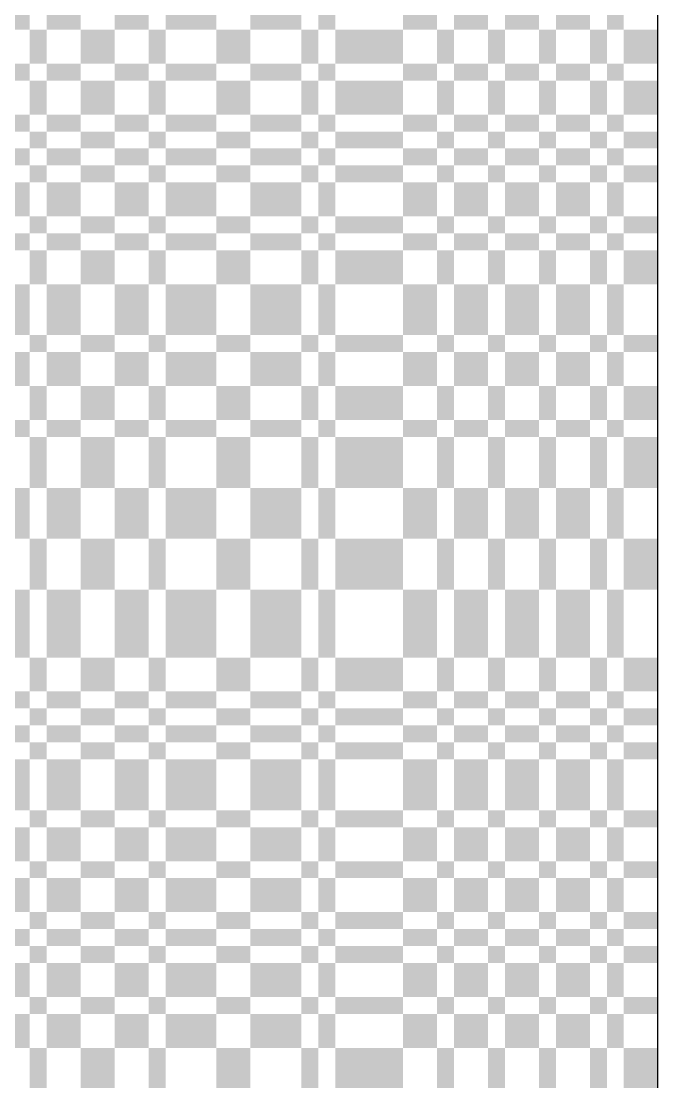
# Model space of a CAD drawing. Extents: x 0 to 10, y 0 to 10.
# Drawn here: x 8.25 to 9, y 2.5 to 3.75 of the extents above; entities that cross this region are included whole.
import ezdxf

# ---------------------------------------------------------------- set-up
doc = ezdxf.new("R2010")
doc.units = 0
doc.header["$MEASUREMENT"] = 0
doc.layers.add('CHROME', color=7, linetype='Continuous')
doc.layers.add('OUTLINE', color=7, linetype='Continuous')

msp = doc.modelspace()

# ---------------------------------------------------------------- linework, layer by layer
at = {"layer": 'CHROME'}
for points in [[(8.24, 3.74), (8.26, 3.74), (8.24, 3.76), (8.26, 3.76)], [(8.28, 3.74), (8.32, 3.74), (8.28, 3.76), (8.32, 3.76)], [(8.36, 3.74), (8.4, 3.74), (8.36, 3.76), (8.4, 3.76)], [(8.42, 3.74), (8.48, 3.74), (8.42, 3.76), (8.48, 3.76)], [(8.52, 3.74), (8.58, 3.74), (8.52, 3.76), (8.58, 3.76)], [(8.6, 3.74), (8.62, 3.74), (8.6, 3.76), (8.62, 3.76)], [(8.7, 3.74), (8.74, 3.74), (8.7, 3.76), (8.74, 3.76)], [(8.76, 3.74), (8.8, 3.74), (8.76, 3.76), (8.8, 3.76)], [(8.82, 3.74), (8.86, 3.74), (8.82, 3.76), (8.86, 3.76)], [(8.88, 3.74), (8.92, 3.74), (8.88, 3.76), (8.92, 3.76)], [(8.94, 3.74), (8.96, 3.74), (8.94, 3.76), (8.96, 3.76)], [(8.26, 3.7), (8.28, 3.7), (8.26, 3.74), (8.28, 3.74)], [(8.32, 3.7), (8.36, 3.7), (8.32, 3.74), (8.36, 3.74)], [(8.4, 3.7), (8.42, 3.7), (8.4, 3.74), (8.42, 3.74)], [(8.48, 3.7), (8.52, 3.7), (8.48, 3.74), (8.52, 3.74)], [(8.58, 3.7), (8.6, 3.7), (8.58, 3.74), (8.6, 3.74)], [(8.62, 3.7), (8.7, 3.7), (8.62, 3.74), (8.7, 3.74)], [(8.74, 3.7), (8.76, 3.7), (8.74, 3.74), (8.76, 3.74)], [(8.8, 3.7), (8.82, 3.7), (8.8, 3.74), (8.82, 3.74)], [(8.86, 3.7), (8.88, 3.7), (8.86, 3.74), (8.88, 3.74)], [(8.92, 3.7), (8.94, 3.7), (8.92, 3.74), (8.94, 3.74)], [(8.96, 3.7), (9, 3.7), (8.96, 3.74), (9, 3.74)], [(8.24, 3.68), (8.26, 3.68), (8.24, 3.7), (8.26, 3.7)], [(8.28, 3.68), (8.32, 3.68), (8.28, 3.7), (8.32, 3.7)], [(8.36, 3.68), (8.4, 3.68), (8.36, 3.7), (8.4, 3.7)], [(8.42, 3.68), (8.48, 3.68), (8.42, 3.7), (8.48, 3.7)], [(8.52, 3.68), (8.58, 3.68), (8.52, 3.7), (8.58, 3.7)], [(8.6, 3.68), (8.62, 3.68), (8.6, 3.7), (8.62, 3.7)], [(8.7, 3.68), (8.74, 3.68), (8.7, 3.7), (8.74, 3.7)], [(8.76, 3.68), (8.8, 3.68), (8.76, 3.7), (8.8, 3.7)], [(8.82, 3.68), (8.86, 3.68), (8.82, 3.7), (8.86, 3.7)], [(8.88, 3.68), (8.92, 3.68), (8.88, 3.7), (8.92, 3.7)], [(8.94, 3.68), (8.96, 3.68), (8.94, 3.7), (8.96, 3.7)], [(8.26, 3.64), (8.28, 3.64), (8.26, 3.68), (8.28, 3.68)], [(8.32, 3.64), (8.36, 3.64), (8.32, 3.68), (8.36, 3.68)], [(8.4, 3.64), (8.42, 3.64), (8.4, 3.68), (8.42, 3.68)], [(8.48, 3.64), (8.52, 3.64), (8.48, 3.68), (8.52, 3.68)], [(8.58, 3.64), (8.6, 3.64), (8.58, 3.68), (8.6, 3.68)], [(8.62, 3.64), (8.7, 3.64), (8.62, 3.68), (8.7, 3.68)], [(8.74, 3.64), (8.76, 3.64), (8.74, 3.68), (8.76, 3.68)], [(8.8, 3.64), (8.82, 3.64), (8.8, 3.68), (8.82, 3.68)], [(8.86, 3.64), (8.88, 3.64), (8.86, 3.68), (8.88, 3.68)], [(8.92, 3.64), (8.94, 3.64), (8.92, 3.68), (8.94, 3.68)], [(8.96, 3.64), (9, 3.64), (8.96, 3.68), (9, 3.68)], [(8.24, 3.62), (8.26, 3.62), (8.24, 3.64), (8.26, 3.64)], [(8.28, 3.62), (8.32, 3.62), (8.28, 3.64), (8.32, 3.64)], [(8.36, 3.62), (8.4, 3.62), (8.36, 3.64), (8.4, 3.64)], [(8.42, 3.62), (8.48, 3.62), (8.42, 3.64), (8.48, 3.64)], [(8.52, 3.62), (8.58, 3.62), (8.52, 3.64), (8.58, 3.64)], [(8.6, 3.62), (8.62, 3.62), (8.6, 3.64), (8.62, 3.64)], [(8.7, 3.62), (8.74, 3.62), (8.7, 3.64), (8.74, 3.64)], [(8.76, 3.62), (8.8, 3.62), (8.76, 3.64), (8.8, 3.64)], [(8.82, 3.62), (8.86, 3.62), (8.82, 3.64), (8.86, 3.64)], [(8.88, 3.62), (8.92, 3.62), (8.88, 3.64), (8.92, 3.64)], [(8.94, 3.62), (8.96, 3.62), (8.94, 3.64), (8.96, 3.64)], [(8.26, 3.6), (8.28, 3.6), (8.26, 3.62), (8.28, 3.62)], [(8.32, 3.6), (8.36, 3.6), (8.32, 3.62), (8.36, 3.62)], [(8.4, 3.6), (8.42, 3.6), (8.4, 3.62), (8.42, 3.62)], [(8.48, 3.6), (8.52, 3.6), (8.48, 3.62), (8.52, 3.62)], [(8.58, 3.6), (8.6, 3.6), (8.58, 3.62), (8.6, 3.62)], [(8.62, 3.6), (8.7, 3.6), (8.62, 3.62), (8.7, 3.62)], [(8.74, 3.6), (8.76, 3.6), (8.74, 3.62), (8.76, 3.62)], [(8.8, 3.6), (8.82, 3.6), (8.8, 3.62), (8.82, 3.62)], [(8.86, 3.6), (8.88, 3.6), (8.86, 3.62), (8.88, 3.62)], [(8.92, 3.6), (8.94, 3.6), (8.92, 3.62), (8.94, 3.62)], [(8.96, 3.6), (9, 3.6), (8.96, 3.62), (9, 3.62)], [(8.24, 3.58), (8.26, 3.58), (8.24, 3.6), (8.26, 3.6)], [(8.28, 3.58), (8.32, 3.58), (8.28, 3.6), (8.32, 3.6)], [(8.36, 3.58), (8.4, 3.58), (8.36, 3.6), (8.4, 3.6)], [(8.42, 3.58), (8.48, 3.58), (8.42, 3.6), (8.48, 3.6)], [(8.52, 3.58), (8.58, 3.58), (8.52, 3.6), (8.58, 3.6)], [(8.6, 3.58), (8.62, 3.58), (8.6, 3.6), (8.62, 3.6)], [(8.7, 3.58), (8.74, 3.58), (8.7, 3.6), (8.74, 3.6)], [(8.76, 3.58), (8.8, 3.58), (8.76, 3.6), (8.8, 3.6)], [(8.82, 3.58), (8.86, 3.58), (8.82, 3.6), (8.86, 3.6)], [(8.88, 3.58), (8.92, 3.58), (8.88, 3.6), (8.92, 3.6)], [(8.94, 3.58), (8.96, 3.58), (8.94, 3.6), (8.96, 3.6)], [(8.26, 3.56), (8.28, 3.56), (8.26, 3.58), (8.28, 3.58)], [(8.32, 3.56), (8.36, 3.56), (8.32, 3.58), (8.36, 3.58)], [(8.4, 3.56), (8.42, 3.56), (8.4, 3.58), (8.42, 3.58)], [(8.48, 3.56), (8.52, 3.56), (8.48, 3.58), (8.52, 3.58)], [(8.58, 3.56), (8.6, 3.56), (8.58, 3.58), (8.6, 3.58)], [(8.62, 3.56), (8.7, 3.56), (8.62, 3.58), (8.7, 3.58)], [(8.74, 3.56), (8.76, 3.56), (8.74, 3.58), (8.76, 3.58)], [(8.8, 3.56), (8.82, 3.56), (8.8, 3.58), (8.82, 3.58)], [(8.86, 3.56), (8.88, 3.56), (8.86, 3.58), (8.88, 3.58)], [(8.92, 3.56), (8.94, 3.56), (8.92, 3.58), (8.94, 3.58)], [(8.96, 3.56), (9, 3.56), (8.96, 3.58), (9, 3.58)], [(8.24, 3.52), (8.26, 3.52), (8.24, 3.56), (8.26, 3.56)], [(8.28, 3.52), (8.32, 3.52), (8.28, 3.56), (8.32, 3.56)], [(8.36, 3.52), (8.4, 3.52), (8.36, 3.56), (8.4, 3.56)], [(8.42, 3.52), (8.48, 3.52), (8.42, 3.56), (8.48, 3.56)], [(8.52, 3.52), (8.58, 3.52), (8.52, 3.56), (8.58, 3.56)], [(8.6, 3.52), (8.62, 3.52), (8.6, 3.56), (8.62, 3.56)], [(8.7, 3.52), (8.74, 3.52), (8.7, 3.56), (8.74, 3.56)], [(8.76, 3.52), (8.8, 3.52), (8.76, 3.56), (8.8, 3.56)], [(8.82, 3.52), (8.86, 3.52), (8.82, 3.56), (8.86, 3.56)], [(8.88, 3.52), (8.92, 3.52), (8.88, 3.56), (8.92, 3.56)], [(8.94, 3.52), (8.96, 3.52), (8.94, 3.56), (8.96, 3.56)], [(8.26, 3.5), (8.28, 3.5), (8.26, 3.52), (8.28, 3.52)], [(8.32, 3.5), (8.36, 3.5), (8.32, 3.52), (8.36, 3.52)], [(8.4, 3.5), (8.42, 3.5), (8.4, 3.52), (8.42, 3.52)], [(8.48, 3.5), (8.52, 3.5), (8.48, 3.52), (8.52, 3.52)], [(8.58, 3.5), (8.6, 3.5), (8.58, 3.52), (8.6, 3.52)], [(8.62, 3.5), (8.7, 3.5), (8.62, 3.52), (8.7, 3.52)], [(8.74, 3.5), (8.76, 3.5), (8.74, 3.52), (8.76, 3.52)], [(8.8, 3.5), (8.82, 3.5), (8.8, 3.52), (8.82, 3.52)], [(8.86, 3.5), (8.88, 3.5), (8.86, 3.52), (8.88, 3.52)], [(8.92, 3.5), (8.94, 3.5), (8.92, 3.52), (8.94, 3.52)], [(8.96, 3.5), (9, 3.5), (8.96, 3.52), (9, 3.52)], [(8.24, 3.48), (8.26, 3.48), (8.24, 3.5), (8.26, 3.5)], [(8.28, 3.48), (8.32, 3.48), (8.28, 3.5), (8.32, 3.5)], [(8.36, 3.48), (8.4, 3.48), (8.36, 3.5), (8.4, 3.5)], [(8.42, 3.48), (8.48, 3.48), (8.42, 3.5), (8.48, 3.5)], [(8.52, 3.48), (8.58, 3.48), (8.52, 3.5), (8.58, 3.5)], [(8.6, 3.48), (8.62, 3.48), (8.6, 3.5), (8.62, 3.5)], [(8.7, 3.48), (8.74, 3.48), (8.7, 3.5), (8.74, 3.5)], [(8.76, 3.48), (8.8, 3.48), (8.76, 3.5), (8.8, 3.5)], [(8.82, 3.48), (8.86, 3.48), (8.82, 3.5), (8.86, 3.5)], [(8.88, 3.48), (8.92, 3.48), (8.88, 3.5), (8.92, 3.5)], [(8.94, 3.48), (8.96, 3.48), (8.94, 3.5), (8.96, 3.5)], [(8.26, 3.44), (8.28, 3.44), (8.26, 3.48), (8.28, 3.48)], [(8.32, 3.44), (8.36, 3.44), (8.32, 3.48), (8.36, 3.48)], [(8.4, 3.44), (8.42, 3.44), (8.4, 3.48), (8.42, 3.48)], [(8.48, 3.44), (8.52, 3.44), (8.48, 3.48), (8.52, 3.48)], [(8.58, 3.44), (8.6, 3.44), (8.58, 3.48), (8.6, 3.48)], [(8.62, 3.44), (8.7, 3.44), (8.62, 3.48), (8.7, 3.48)], [(8.74, 3.44), (8.76, 3.44), (8.74, 3.48), (8.76, 3.48)], [(8.8, 3.44), (8.82, 3.44), (8.8, 3.48), (8.82, 3.48)], [(8.86, 3.44), (8.88, 3.44), (8.86, 3.48), (8.88, 3.48)], [(8.92, 3.44), (8.94, 3.44), (8.92, 3.48), (8.94, 3.48)], [(8.96, 3.44), (9, 3.44), (8.96, 3.48), (9, 3.48)], [(8.24, 3.38), (8.26, 3.38), (8.24, 3.44), (8.26, 3.44)], [(8.28, 3.38), (8.32, 3.38), (8.28, 3.44), (8.32, 3.44)], [(8.36, 3.38), (8.4, 3.38), (8.36, 3.44), (8.4, 3.44)], [(8.42, 3.38), (8.48, 3.38), (8.42, 3.44), (8.48, 3.44)], [(8.52, 3.38), (8.58, 3.38), (8.52, 3.44), (8.58, 3.44)], [(8.6, 3.38), (8.62, 3.38), (8.6, 3.44), (8.62, 3.44)], [(8.7, 3.38), (8.74, 3.38), (8.7, 3.44), (8.74, 3.44)], [(8.76, 3.38), (8.8, 3.38), (8.76, 3.44), (8.8, 3.44)], [(8.82, 3.38), (8.86, 3.38), (8.82, 3.44), (8.86, 3.44)], [(8.88, 3.38), (8.92, 3.38), (8.88, 3.44), (8.92, 3.44)], [(8.94, 3.38), (8.96, 3.38), (8.94, 3.44), (8.96, 3.44)], [(8.26, 3.36), (8.28, 3.36), (8.26, 3.38), (8.28, 3.38)], [(8.32, 3.36), (8.36, 3.36), (8.32, 3.38), (8.36, 3.38)], [(8.4, 3.36), (8.42, 3.36), (8.4, 3.38), (8.42, 3.38)], [(8.48, 3.36), (8.52, 3.36), (8.48, 3.38), (8.52, 3.38)], [(8.58, 3.36), (8.6, 3.36), (8.58, 3.38), (8.6, 3.38)], [(8.62, 3.36), (8.7, 3.36), (8.62, 3.38), (8.7, 3.38)], [(8.74, 3.36), (8.76, 3.36), (8.74, 3.38), (8.76, 3.38)], [(8.8, 3.36), (8.82, 3.36), (8.8, 3.38), (8.82, 3.38)], [(8.86, 3.36), (8.88, 3.36), (8.86, 3.38), (8.88, 3.38)], [(8.92, 3.36), (8.94, 3.36), (8.92, 3.38), (8.94, 3.38)], [(8.96, 3.36), (9, 3.36), (8.96, 3.38), (9, 3.38)], [(8.24, 3.32), (8.26, 3.32), (8.24, 3.36), (8.26, 3.36)], [(8.28, 3.32), (8.32, 3.32), (8.28, 3.36), (8.32, 3.36)], [(8.36, 3.32), (8.4, 3.32), (8.36, 3.36), (8.4, 3.36)], [(8.42, 3.32), (8.48, 3.32), (8.42, 3.36), (8.48, 3.36)], [(8.52, 3.32), (8.58, 3.32), (8.52, 3.36), (8.58, 3.36)], [(8.6, 3.32), (8.62, 3.32), (8.6, 3.36), (8.62, 3.36)], [(8.7, 3.32), (8.74, 3.32), (8.7, 3.36), (8.74, 3.36)], [(8.76, 3.32), (8.8, 3.32), (8.76, 3.36), (8.8, 3.36)], [(8.82, 3.32), (8.86, 3.32), (8.82, 3.36), (8.86, 3.36)], [(8.88, 3.32), (8.92, 3.32), (8.88, 3.36), (8.92, 3.36)], [(8.94, 3.32), (8.96, 3.32), (8.94, 3.36), (8.96, 3.36)], [(8.26, 3.28), (8.28, 3.28), (8.26, 3.32), (8.28, 3.32)], [(8.32, 3.28), (8.36, 3.28), (8.32, 3.32), (8.36, 3.32)], [(8.4, 3.28), (8.42, 3.28), (8.4, 3.32), (8.42, 3.32)], [(8.48, 3.28), (8.52, 3.28), (8.48, 3.32), (8.52, 3.32)], [(8.58, 3.28), (8.6, 3.28), (8.58, 3.32), (8.6, 3.32)], [(8.62, 3.28), (8.7, 3.28), (8.62, 3.32), (8.7, 3.32)], [(8.74, 3.28), (8.76, 3.28), (8.74, 3.32), (8.76, 3.32)], [(8.8, 3.28), (8.82, 3.28), (8.8, 3.32), (8.82, 3.32)], [(8.86, 3.28), (8.88, 3.28), (8.86, 3.32), (8.88, 3.32)], [(8.92, 3.28), (8.94, 3.28), (8.92, 3.32), (8.94, 3.32)], [(8.96, 3.28), (9, 3.28), (8.96, 3.32), (9, 3.32)], [(8.24, 3.26), (8.26, 3.26), (8.24, 3.28), (8.26, 3.28)], [(8.28, 3.26), (8.32, 3.26), (8.28, 3.28), (8.32, 3.28)], [(8.36, 3.26), (8.4, 3.26), (8.36, 3.28), (8.4, 3.28)], [(8.42, 3.26), (8.48, 3.26), (8.42, 3.28), (8.48, 3.28)], [(8.52, 3.26), (8.58, 3.26), (8.52, 3.28), (8.58, 3.28)], [(8.6, 3.26), (8.62, 3.26), (8.6, 3.28), (8.62, 3.28)], [(8.7, 3.26), (8.74, 3.26), (8.7, 3.28), (8.74, 3.28)], [(8.76, 3.26), (8.8, 3.26), (8.76, 3.28), (8.8, 3.28)], [(8.82, 3.26), (8.86, 3.26), (8.82, 3.28), (8.86, 3.28)], [(8.88, 3.26), (8.92, 3.26), (8.88, 3.28), (8.92, 3.28)], [(8.94, 3.26), (8.96, 3.26), (8.94, 3.28), (8.96, 3.28)], [(8.26, 3.2), (8.28, 3.2), (8.26, 3.26), (8.28, 3.26)], [(8.32, 3.2), (8.36, 3.2), (8.32, 3.26), (8.36, 3.26)], [(8.4, 3.2), (8.42, 3.2), (8.4, 3.26), (8.42, 3.26)], [(8.48, 3.2), (8.52, 3.2), (8.48, 3.26), (8.52, 3.26)], [(8.58, 3.2), (8.6, 3.2), (8.58, 3.26), (8.6, 3.26)], [(8.62, 3.2), (8.7, 3.2), (8.62, 3.26), (8.7, 3.26)], [(8.74, 3.2), (8.76, 3.2), (8.74, 3.26), (8.76, 3.26)], [(8.8, 3.2), (8.82, 3.2), (8.8, 3.26), (8.82, 3.26)], [(8.86, 3.2), (8.88, 3.2), (8.86, 3.26), (8.88, 3.26)], [(8.92, 3.2), (8.94, 3.2), (8.92, 3.26), (8.94, 3.26)], [(8.96, 3.2), (9, 3.2), (8.96, 3.26), (9, 3.26)], [(8.24, 3.14), (8.26, 3.14), (8.24, 3.2), (8.26, 3.2)], [(8.28, 3.14), (8.32, 3.14), (8.28, 3.2), (8.32, 3.2)], [(8.36, 3.14), (8.4, 3.14), (8.36, 3.2), (8.4, 3.2)], [(8.42, 3.14), (8.48, 3.14), (8.42, 3.2), (8.48, 3.2)], [(8.52, 3.14), (8.58, 3.14), (8.52, 3.2), (8.58, 3.2)], [(8.6, 3.14), (8.62, 3.14), (8.6, 3.2), (8.62, 3.2)], [(8.7, 3.14), (8.74, 3.14), (8.7, 3.2), (8.74, 3.2)], [(8.76, 3.14), (8.8, 3.14), (8.76, 3.2), (8.8, 3.2)], [(8.82, 3.14), (8.86, 3.14), (8.82, 3.2), (8.86, 3.2)], [(8.88, 3.14), (8.92, 3.14), (8.88, 3.2), (8.92, 3.2)], [(8.94, 3.14), (8.96, 3.14), (8.94, 3.2), (8.96, 3.2)], [(8.26, 3.08), (8.28, 3.08), (8.26, 3.14), (8.28, 3.14)], [(8.32, 3.08), (8.36, 3.08), (8.32, 3.14), (8.36, 3.14)], [(8.4, 3.08), (8.42, 3.08), (8.4, 3.14), (8.42, 3.14)], [(8.48, 3.08), (8.52, 3.08), (8.48, 3.14), (8.52, 3.14)], [(8.58, 3.08), (8.6, 3.08), (8.58, 3.14), (8.6, 3.14)], [(8.62, 3.08), (8.7, 3.08), (8.62, 3.14), (8.7, 3.14)], [(8.74, 3.08), (8.76, 3.08), (8.74, 3.14), (8.76, 3.14)], [(8.8, 3.08), (8.82, 3.08), (8.8, 3.14), (8.82, 3.14)], [(8.86, 3.08), (8.88, 3.08), (8.86, 3.14), (8.88, 3.14)], [(8.92, 3.08), (8.94, 3.08), (8.92, 3.14), (8.94, 3.14)], [(8.96, 3.08), (9, 3.08), (8.96, 3.14), (9, 3.14)], [(8.24, 3), (8.26, 3), (8.24, 3.08), (8.26, 3.08)], [(8.28, 3), (8.32, 3), (8.28, 3.08), (8.32, 3.08)], [(8.36, 3), (8.4, 3), (8.36, 3.08), (8.4, 3.08)], [(8.42, 3), (8.48, 3), (8.42, 3.08), (8.48, 3.08)], [(8.52, 3), (8.58, 3), (8.52, 3.08), (8.58, 3.08)], [(8.6, 3), (8.62, 3), (8.6, 3.08), (8.62, 3.08)], [(8.7, 3), (8.74, 3), (8.7, 3.08), (8.74, 3.08)], [(8.76, 3), (8.8, 3), (8.76, 3.08), (8.8, 3.08)], [(8.82, 3), (8.86, 3), (8.82, 3.08), (8.86, 3.08)], [(8.88, 3), (8.92, 3), (8.88, 3.08), (8.92, 3.08)], [(8.94, 3), (8.96, 3), (8.94, 3.08), (8.96, 3.08)], [(8.26, 2.96), (8.28, 2.96), (8.26, 3), (8.28, 3)], [(8.32, 2.96), (8.36, 2.96), (8.32, 3), (8.36, 3)], [(8.4, 2.96), (8.42, 2.96), (8.4, 3), (8.42, 3)], [(8.48, 2.96), (8.52, 2.96), (8.48, 3), (8.52, 3)], [(8.58, 2.96), (8.6, 2.96), (8.58, 3), (8.6, 3)], [(8.62, 2.96), (8.7, 2.96), (8.62, 3), (8.7, 3)], [(8.74, 2.96), (8.76, 2.96), (8.74, 3), (8.76, 3)], [(8.8, 2.96), (8.82, 2.96), (8.8, 3), (8.82, 3)], [(8.86, 2.96), (8.88, 2.96), (8.86, 3), (8.88, 3)], [(8.92, 2.96), (8.94, 2.96), (8.92, 3), (8.94, 3)], [(8.96, 2.96), (9, 2.96), (8.96, 3), (9, 3)], [(8.24, 2.94), (8.26, 2.94), (8.24, 2.96), (8.26, 2.96)], [(8.28, 2.94), (8.32, 2.94), (8.28, 2.96), (8.32, 2.96)], [(8.36, 2.94), (8.4, 2.94), (8.36, 2.96), (8.4, 2.96)], [(8.42, 2.94), (8.48, 2.94), (8.42, 2.96), (8.48, 2.96)], [(8.52, 2.94), (8.58, 2.94), (8.52, 2.96), (8.58, 2.96)], [(8.6, 2.94), (8.62, 2.94), (8.6, 2.96), (8.62, 2.96)], [(8.7, 2.94), (8.74, 2.94), (8.7, 2.96), (8.74, 2.96)], [(8.76, 2.94), (8.8, 2.94), (8.76, 2.96), (8.8, 2.96)], [(8.82, 2.94), (8.86, 2.94), (8.82, 2.96), (8.86, 2.96)], [(8.88, 2.94), (8.92, 2.94), (8.88, 2.96), (8.92, 2.96)], [(8.94, 2.94), (8.96, 2.94), (8.94, 2.96), (8.96, 2.96)], [(8.26, 2.92), (8.28, 2.92), (8.26, 2.94), (8.28, 2.94)], [(8.32, 2.92), (8.36, 2.92), (8.32, 2.94), (8.36, 2.94)], [(8.4, 2.92), (8.42, 2.92), (8.4, 2.94), (8.42, 2.94)], [(8.48, 2.92), (8.52, 2.92), (8.48, 2.94), (8.52, 2.94)], [(8.58, 2.92), (8.6, 2.92), (8.58, 2.94), (8.6, 2.94)], [(8.62, 2.92), (8.7, 2.92), (8.62, 2.94), (8.7, 2.94)], [(8.74, 2.92), (8.76, 2.92), (8.74, 2.94), (8.76, 2.94)], [(8.8, 2.92), (8.82, 2.92), (8.8, 2.94), (8.82, 2.94)], [(8.86, 2.92), (8.88, 2.92), (8.86, 2.94), (8.88, 2.94)], [(8.92, 2.92), (8.94, 2.92), (8.92, 2.94), (8.94, 2.94)], [(8.96, 2.92), (9, 2.92), (8.96, 2.94), (9, 2.94)], [(8.24, 2.9), (8.26, 2.9), (8.24, 2.92), (8.26, 2.92)], [(8.28, 2.9), (8.32, 2.9), (8.28, 2.92), (8.32, 2.92)], [(8.36, 2.9), (8.4, 2.9), (8.36, 2.92), (8.4, 2.92)], [(8.42, 2.9), (8.48, 2.9), (8.42, 2.92), (8.48, 2.92)], [(8.52, 2.9), (8.58, 2.9), (8.52, 2.92), (8.58, 2.92)], [(8.6, 2.9), (8.62, 2.9), (8.6, 2.92), (8.62, 2.92)], [(8.7, 2.9), (8.74, 2.9), (8.7, 2.92), (8.74, 2.92)], [(8.76, 2.9), (8.8, 2.9), (8.76, 2.92), (8.8, 2.92)], [(8.82, 2.9), (8.86, 2.9), (8.82, 2.92), (8.86, 2.92)], [(8.88, 2.9), (8.92, 2.9), (8.88, 2.92), (8.92, 2.92)], [(8.94, 2.9), (8.96, 2.9), (8.94, 2.92), (8.96, 2.92)], [(8.26, 2.88), (8.28, 2.88), (8.26, 2.9), (8.28, 2.9)], [(8.32, 2.88), (8.36, 2.88), (8.32, 2.9), (8.36, 2.9)], [(8.4, 2.88), (8.42, 2.88), (8.4, 2.9), (8.42, 2.9)], [(8.48, 2.88), (8.52, 2.88), (8.48, 2.9), (8.52, 2.9)], [(8.58, 2.88), (8.6, 2.88), (8.58, 2.9), (8.6, 2.9)], [(8.62, 2.88), (8.7, 2.88), (8.62, 2.9), (8.7, 2.9)], [(8.74, 2.88), (8.76, 2.88), (8.74, 2.9), (8.76, 2.9)], [(8.8, 2.88), (8.82, 2.88), (8.8, 2.9), (8.82, 2.9)], [(8.86, 2.88), (8.88, 2.88), (8.86, 2.9), (8.88, 2.9)], [(8.92, 2.88), (8.94, 2.88), (8.92, 2.9), (8.94, 2.9)], [(8.96, 2.88), (9, 2.88), (8.96, 2.9), (9, 2.9)], [(8.24, 2.82), (8.26, 2.82), (8.24, 2.88), (8.26, 2.88)], [(8.28, 2.82), (8.32, 2.82), (8.28, 2.88), (8.32, 2.88)], [(8.36, 2.82), (8.4, 2.82), (8.36, 2.88), (8.4, 2.88)], [(8.42, 2.82), (8.48, 2.82), (8.42, 2.88), (8.48, 2.88)], [(8.52, 2.82), (8.58, 2.82), (8.52, 2.88), (8.58, 2.88)], [(8.6, 2.82), (8.62, 2.82), (8.6, 2.88), (8.62, 2.88)], [(8.7, 2.82), (8.74, 2.82), (8.7, 2.88), (8.74, 2.88)], [(8.76, 2.82), (8.8, 2.82), (8.76, 2.88), (8.8, 2.88)], [(8.82, 2.82), (8.86, 2.82), (8.82, 2.88), (8.86, 2.88)], [(8.88, 2.82), (8.92, 2.82), (8.88, 2.88), (8.92, 2.88)], [(8.94, 2.82), (8.96, 2.82), (8.94, 2.88), (8.96, 2.88)], [(8.26, 2.8), (8.28, 2.8), (8.26, 2.82), (8.28, 2.82)], [(8.32, 2.8), (8.36, 2.8), (8.32, 2.82), (8.36, 2.82)], [(8.4, 2.8), (8.42, 2.8), (8.4, 2.82), (8.42, 2.82)], [(8.48, 2.8), (8.52, 2.8), (8.48, 2.82), (8.52, 2.82)], [(8.58, 2.8), (8.6, 2.8), (8.58, 2.82), (8.6, 2.82)], [(8.62, 2.8), (8.7, 2.8), (8.62, 2.82), (8.7, 2.82)], [(8.74, 2.8), (8.76, 2.8), (8.74, 2.82), (8.76, 2.82)], [(8.8, 2.8), (8.82, 2.8), (8.8, 2.82), (8.82, 2.82)], [(8.86, 2.8), (8.88, 2.8), (8.86, 2.82), (8.88, 2.82)], [(8.92, 2.8), (8.94, 2.8), (8.92, 2.82), (8.94, 2.82)], [(8.96, 2.8), (9, 2.8), (8.96, 2.82), (9, 2.82)], [(8.24, 2.76), (8.26, 2.76), (8.24, 2.8), (8.26, 2.8)], [(8.28, 2.76), (8.32, 2.76), (8.28, 2.8), (8.32, 2.8)], [(8.36, 2.76), (8.4, 2.76), (8.36, 2.8), (8.4, 2.8)], [(8.42, 2.76), (8.48, 2.76), (8.42, 2.8), (8.48, 2.8)], [(8.52, 2.76), (8.58, 2.76), (8.52, 2.8), (8.58, 2.8)], [(8.6, 2.76), (8.62, 2.76), (8.6, 2.8), (8.62, 2.8)], [(8.7, 2.76), (8.74, 2.76), (8.7, 2.8), (8.74, 2.8)], [(8.76, 2.76), (8.8, 2.76), (8.76, 2.8), (8.8, 2.8)], [(8.82, 2.76), (8.86, 2.76), (8.82, 2.8), (8.86, 2.8)], [(8.88, 2.76), (8.92, 2.76), (8.88, 2.8), (8.92, 2.8)], [(8.94, 2.76), (8.96, 2.76), (8.94, 2.8), (8.96, 2.8)], [(8.26, 2.74), (8.28, 2.74), (8.26, 2.76), (8.28, 2.76)], [(8.32, 2.74), (8.36, 2.74), (8.32, 2.76), (8.36, 2.76)], [(8.4, 2.74), (8.42, 2.74), (8.4, 2.76), (8.42, 2.76)], [(8.48, 2.74), (8.52, 2.74), (8.48, 2.76), (8.52, 2.76)], [(8.58, 2.74), (8.6, 2.74), (8.58, 2.76), (8.6, 2.76)], [(8.62, 2.74), (8.7, 2.74), (8.62, 2.76), (8.7, 2.76)], [(8.74, 2.74), (8.76, 2.74), (8.74, 2.76), (8.76, 2.76)], [(8.8, 2.74), (8.82, 2.74), (8.8, 2.76), (8.82, 2.76)], [(8.86, 2.74), (8.88, 2.74), (8.86, 2.76), (8.88, 2.76)], [(8.92, 2.74), (8.94, 2.74), (8.92, 2.76), (8.94, 2.76)], [(8.96, 2.74), (9, 2.74), (8.96, 2.76), (9, 2.76)], [(8.24, 2.7), (8.26, 2.7), (8.24, 2.74), (8.26, 2.74)], [(8.28, 2.7), (8.32, 2.7), (8.28, 2.74), (8.32, 2.74)], [(8.36, 2.7), (8.4, 2.7), (8.36, 2.74), (8.4, 2.74)], [(8.42, 2.7), (8.48, 2.7), (8.42, 2.74), (8.48, 2.74)], [(8.52, 2.7), (8.58, 2.7), (8.52, 2.74), (8.58, 2.74)], [(8.6, 2.7), (8.62, 2.7), (8.6, 2.74), (8.62, 2.74)], [(8.7, 2.7), (8.74, 2.7), (8.7, 2.74), (8.74, 2.74)], [(8.76, 2.7), (8.8, 2.7), (8.76, 2.74), (8.8, 2.74)], [(8.82, 2.7), (8.86, 2.7), (8.82, 2.74), (8.86, 2.74)], [(8.88, 2.7), (8.92, 2.7), (8.88, 2.74), (8.92, 2.74)], [(8.94, 2.7), (8.96, 2.7), (8.94, 2.74), (8.96, 2.74)], [(8.26, 2.68), (8.28, 2.68), (8.26, 2.7), (8.28, 2.7)], [(8.32, 2.68), (8.36, 2.68), (8.32, 2.7), (8.36, 2.7)], [(8.4, 2.68), (8.42, 2.68), (8.4, 2.7), (8.42, 2.7)], [(8.48, 2.68), (8.52, 2.68), (8.48, 2.7), (8.52, 2.7)], [(8.58, 2.68), (8.6, 2.68), (8.58, 2.7), (8.6, 2.7)], [(8.62, 2.68), (8.7, 2.68), (8.62, 2.7), (8.7, 2.7)], [(8.74, 2.68), (8.76, 2.68), (8.74, 2.7), (8.76, 2.7)], [(8.8, 2.68), (8.82, 2.68), (8.8, 2.7), (8.82, 2.7)], [(8.86, 2.68), (8.88, 2.68), (8.86, 2.7), (8.88, 2.7)], [(8.92, 2.68), (8.94, 2.68), (8.92, 2.7), (8.94, 2.7)], [(8.96, 2.68), (9, 2.68), (8.96, 2.7), (9, 2.7)], [(8.24, 2.66), (8.26, 2.66), (8.24, 2.68), (8.26, 2.68)], [(8.28, 2.66), (8.32, 2.66), (8.28, 2.68), (8.32, 2.68)], [(8.36, 2.66), (8.4, 2.66), (8.36, 2.68), (8.4, 2.68)], [(8.42, 2.66), (8.48, 2.66), (8.42, 2.68), (8.48, 2.68)], [(8.52, 2.66), (8.58, 2.66), (8.52, 2.68), (8.58, 2.68)], [(8.6, 2.66), (8.62, 2.66), (8.6, 2.68), (8.62, 2.68)], [(8.7, 2.66), (8.74, 2.66), (8.7, 2.68), (8.74, 2.68)], [(8.76, 2.66), (8.8, 2.66), (8.76, 2.68), (8.8, 2.68)], [(8.82, 2.66), (8.86, 2.66), (8.82, 2.68), (8.86, 2.68)], [(8.88, 2.66), (8.92, 2.66), (8.88, 2.68), (8.92, 2.68)], [(8.94, 2.66), (8.96, 2.66), (8.94, 2.68), (8.96, 2.68)], [(8.26, 2.64), (8.28, 2.64), (8.26, 2.66), (8.28, 2.66)], [(8.32, 2.64), (8.36, 2.64), (8.32, 2.66), (8.36, 2.66)], [(8.4, 2.64), (8.42, 2.64), (8.4, 2.66), (8.42, 2.66)], [(8.48, 2.64), (8.52, 2.64), (8.48, 2.66), (8.52, 2.66)], [(8.58, 2.64), (8.6, 2.64), (8.58, 2.66), (8.6, 2.66)], [(8.62, 2.64), (8.7, 2.64), (8.62, 2.66), (8.7, 2.66)], [(8.74, 2.64), (8.76, 2.64), (8.74, 2.66), (8.76, 2.66)], [(8.8, 2.64), (8.82, 2.64), (8.8, 2.66), (8.82, 2.66)], [(8.86, 2.64), (8.88, 2.64), (8.86, 2.66), (8.88, 2.66)], [(8.92, 2.64), (8.94, 2.64), (8.92, 2.66), (8.94, 2.66)], [(8.96, 2.64), (9, 2.64), (8.96, 2.66), (9, 2.66)], [(8.24, 2.6), (8.26, 2.6), (8.24, 2.64), (8.26, 2.64)], [(8.28, 2.6), (8.32, 2.6), (8.28, 2.64), (8.32, 2.64)], [(8.36, 2.6), (8.4, 2.6), (8.36, 2.64), (8.4, 2.64)], [(8.42, 2.6), (8.48, 2.6), (8.42, 2.64), (8.48, 2.64)], [(8.52, 2.6), (8.58, 2.6), (8.52, 2.64), (8.58, 2.64)], [(8.6, 2.6), (8.62, 2.6), (8.6, 2.64), (8.62, 2.64)], [(8.7, 2.6), (8.74, 2.6), (8.7, 2.64), (8.74, 2.64)], [(8.76, 2.6), (8.8, 2.6), (8.76, 2.64), (8.8, 2.64)], [(8.82, 2.6), (8.86, 2.6), (8.82, 2.64), (8.86, 2.64)], [(8.88, 2.6), (8.92, 2.6), (8.88, 2.64), (8.92, 2.64)], [(8.94, 2.6), (8.96, 2.6), (8.94, 2.64), (8.96, 2.64)], [(8.26, 2.58), (8.28, 2.58), (8.26, 2.6), (8.28, 2.6)], [(8.32, 2.58), (8.36, 2.58), (8.32, 2.6), (8.36, 2.6)], [(8.4, 2.58), (8.42, 2.58), (8.4, 2.6), (8.42, 2.6)], [(8.48, 2.58), (8.52, 2.58), (8.48, 2.6), (8.52, 2.6)], [(8.58, 2.58), (8.6, 2.58), (8.58, 2.6), (8.6, 2.6)], [(8.62, 2.58), (8.7, 2.58), (8.62, 2.6), (8.7, 2.6)], [(8.74, 2.58), (8.76, 2.58), (8.74, 2.6), (8.76, 2.6)], [(8.8, 2.58), (8.82, 2.58), (8.8, 2.6), (8.82, 2.6)], [(8.86, 2.58), (8.88, 2.58), (8.86, 2.6), (8.88, 2.6)], [(8.92, 2.58), (8.94, 2.58), (8.92, 2.6), (8.94, 2.6)], [(8.96, 2.58), (9, 2.58), (8.96, 2.6), (9, 2.6)], [(8.24, 2.54), (8.26, 2.54), (8.24, 2.58), (8.26, 2.58)], [(8.28, 2.54), (8.32, 2.54), (8.28, 2.58), (8.32, 2.58)], [(8.36, 2.54), (8.4, 2.54), (8.36, 2.58), (8.4, 2.58)], [(8.42, 2.54), (8.48, 2.54), (8.42, 2.58), (8.48, 2.58)], [(8.52, 2.54), (8.58, 2.54), (8.52, 2.58), (8.58, 2.58)], [(8.6, 2.54), (8.62, 2.54), (8.6, 2.58), (8.62, 2.58)], [(8.7, 2.54), (8.74, 2.54), (8.7, 2.58), (8.74, 2.58)], [(8.76, 2.54), (8.8, 2.54), (8.76, 2.58), (8.8, 2.58)], [(8.82, 2.54), (8.86, 2.54), (8.82, 2.58), (8.86, 2.58)], [(8.88, 2.54), (8.92, 2.54), (8.88, 2.58), (8.92, 2.58)], [(8.94, 2.54), (8.96, 2.54), (8.94, 2.58), (8.96, 2.58)], [(8.26, 2.46), (8.28, 2.46), (8.26, 2.54), (8.28, 2.54)], [(8.32, 2.46), (8.36, 2.46), (8.32, 2.54), (8.36, 2.54)], [(8.4, 2.46), (8.42, 2.46), (8.4, 2.54), (8.42, 2.54)], [(8.48, 2.46), (8.52, 2.46), (8.48, 2.54), (8.52, 2.54)], [(8.58, 2.46), (8.6, 2.46), (8.58, 2.54), (8.6, 2.54)], [(8.62, 2.46), (8.7, 2.46), (8.62, 2.54), (8.7, 2.54)], [(8.74, 2.46), (8.76, 2.46), (8.74, 2.54), (8.76, 2.54)], [(8.8, 2.46), (8.82, 2.46), (8.8, 2.54), (8.82, 2.54)], [(8.86, 2.46), (8.88, 2.46), (8.86, 2.54), (8.88, 2.54)], [(8.92, 2.46), (8.94, 2.46), (8.92, 2.54), (8.94, 2.54)], [(8.96, 2.46), (9, 2.46), (8.96, 2.54), (9, 2.54)]]:
    msp.add_solid(points, dxfattribs=at)
at = {"layer": 'OUTLINE'}
msp.add_line((9, 1), (9, 9), dxfattribs=at)

doc.saveas('drawing.dxf')
